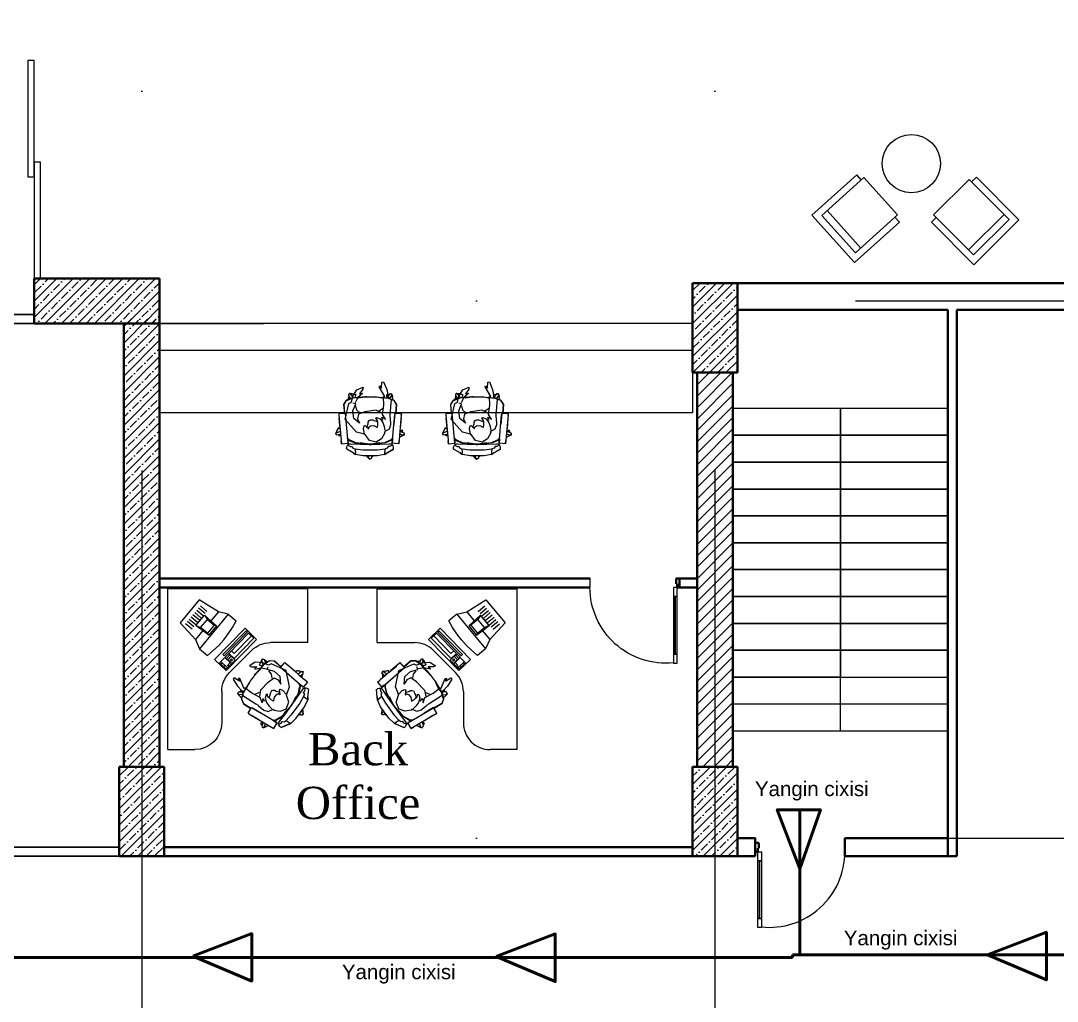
# Model space of a CAD drawing. Header units: millimetres. Extents: x 1531071 to 1560283, y -701792 to -691067.
# Drawn here: x 1545476 to 1546633, y -698457 to -697362 of the extents above; entities that cross this region are included whole.
import ezdxf

# ---------------------------------------------------------------- set-up
doc = ezdxf.new("R2010")
doc.units = ezdxf.units.MM
doc.header["$LTSCALE"] = 20
doc.header["$MEASUREMENT"] = 0
doc.linetypes.add('Dot & Dashed', pattern=[670.277762, 352.777767, -176.388884, 0, -141.111112])
for name, color, linetype, lineweight in [('0_Ном._пера__5', 5, 'Continuous', 0), ('OXLAR', 6, 'Continuous', 5), ('RAZMERI', 251, 'Continuous', 5), ('Text', 7, 'Continuous', 0), ('wall ext', 30, 'Continuous', 30)]:
    doc.layers.add(name, color=color, linetype=linetype, lineweight=lineweight)
doc.layers.add('mebel', color=21, linetype='Continuous')
doc.layers.add('PLEPO', color=8, linetype='Continuous')
for name, color, linetype, lineweight, true_color in [('Двери ArchiCAD_Ном._пера__23', 7, 'Continuous', 40, 0xff6600), ('Двери ArchiCAD_Ном._пера__3', 7, 'Continuous', 20, 0xff6600), ('Двери ArchiCAD_Ном._пера__47', 7, 'Continuous', 25, 0x373737), ('Конструктив - Колонны_Ном._пера__202', 7, 'Continuous', 0, 0x38637a), ('Конструктив - Колонны_Ном._пера__28', 7, 'Continuous', 40, 0xffe4e1), ('Конструктив - Перегородки_Ном._пера__47', 7, 'Continuous', 25, 0x373737)]:
    doc.layers.add(name, color=color, linetype=linetype, lineweight=lineweight, true_color=true_color)
doc.styles.add('Times New  Roman', font='times.ttf')
doc.styles.add('СГЕНЕРИР_СТИЛЬ_1', font='arial.ttf')
pattern_1 = [(45, (1539827.054, -704387.138), (-9.192387, 9.192387), []), (45, (1539822.458, -704382.542), (-9.192387, 9.192387), [9.749999, -3.25, 0, -3.25])]
pattern_2 = [(45, (1537627.054, -704387.138), (-9.192387, 9.192387), []), (45, (1537622.458, -704382.542), (-9.192387, 9.192387), [9.749999, -3.25, 0, -3.25])]

# ---------------------------------------------------------------- blocks, each defined once
blk = doc.blocks.new('m_102')
for p, q in [((-0.24, -0.17), (-0.04, 0.04)), ((-0.04, 0.04), (1.13, -1.13)), ((-0.04, 0.04), (0.04, -0.04)), ((-7.69, -3.28), (-7.72, -3.56)), ((-7.69, -3.28), (-4.83, -1.58)), ((-5.63, -2.1), (-7.69, -3.28)), ((-5.69, -3.52), (-4.95, -3.32)), ((-4.83, -1.58), (-5.63, -2.1)), ((-4.95, -3.32), (-4.83, -2.13)), ((-2.51, -3.06), (-4.95, -3.32)), ((-4.83, -1.58), (-2.43, -1.13)), ((-4.83, -2.13), (-4.83, -1.58)), ((2.13, -3.06), (-2.51, -3.06)), ((-2.43, -1.13), (2.06, -1.13)), ((-1.2, -1.13), (-0.94, -0.86)), ((-0.94, -0.86), (-0.87, -0.93)), ((-0.87, -0.93), (-0.62, -0.68)), ((-0.63, -1.13), (-0.61, -0.38)), ((-0.61, -0.38), (-0.4, -0.16)), ((-0.4, -0.16), (0.03, -0.16)), ((0.03, -0.16), (0.24, -0.38)), ((0.24, -0.38), (0.25, -1.13)), ((2.06, -1.13), (4.46, -1.58)), ((4.57, -3.32), (2.13, -3.06)), ((4.46, -1.58), (4.45, -2.13)), ((4.45, -2.13), (4.57, -3.32)), ((4.46, -1.58), (5.25, -2.1)), ((5.29, -2.12), (4.46, -1.58)), ((5.31, -3.52), (4.57, -3.32)), ((5.25, -2.1), (7.32, -3.28)), ((7.32, -3.28), (7.35, -3.56)), ((-10.18, -14.22), (-9.37, -4.96)), ((-9.37, -4.96), (-9.46, -5.95)), ((-9.37, -4.96), (-7.26, -5.14)), ((-7.26, -5.14), (-8.07, -14.41)), ((-7.72, -3.56), (-7.69, -3.84)), ((-7.69, -3.84), (-7.53, -4.34)), ((-7.53, -4.34), (-7.45, -4.55)), ((-7.29, -4.5), (-7.53, -4.34)), ((-7.45, -4.55), (-7.29, -4.5)), ((-7.45, -4.55), (-7.09, -4.82)), ((-7.41, -6.9), (-6.88, -6.11)), ((-6.95, -6.08), (-7.4, -6.75)), ((-7.38, -6.52), (-7.36, -6.26)), ((-7.36, -6.26), (-7.27, -5.29)), ((-7.29, -4.5), (-6.52, -4.07)), ((-7.09, -4.82), (-7.29, -4.5)), ((-7.09, -4.82), (-6.42, -4.85)), ((-6.95, -6.08), (-5.04, -5.23)), ((-6.88, -6.11), (-6.95, -6.08)), ((-6.88, -6.11), (-6.61, -6.12)), ((-6.61, -6.12), (-4.8, -5.26)), ((-6.52, -4.07), (-5.96, -4.15)), ((-6.42, -4.85), (-3.32, -4.77)), ((-5.96, -4.15), (-5.69, -3.52)), ((-5.04, -5.23), (-1.03, -4.8)), ((-4.8, -5.26), (-0.74, -4.82)), ((-0.74, -4.82), (-3.34, -5.25)), ((-3.34, -5.25), (-0.47, -4.82)), ((-3.32, -4.77), (2.95, -4.77)), ((-1.01, -4.8), (-2.54, -4.96)), ((-1.25, -4.82), (-1.25, -4.77)), ((-1.03, -4.8), (-1.03, -4.82)), ((-1.03, -4.82), (-1.01, -4.8)), ((-1.01, -4.8), (-1.03, -4.8)), ((-0.74, -4.8), (-1.01, -4.8)), ((-0.47, -4.79), (-0.74, -4.8)), ((0.1, -4.79), (-0.47, -4.79)), ((-0.47, -4.82), (0.1, -4.82)), ((0.37, -4.8), (0.1, -4.79)), ((0.1, -4.82), (0.37, -4.82)), ((0.64, -4.8), (0.37, -4.8)), ((0.37, -4.82), (2.97, -5.25)), ((2.97, -5.25), (0.62, -4.82)), ((0.62, -4.82), (4.43, -5.26)), ((4.67, -5.23), (0.64, -4.8)), ((0.87, -4.82), (0.87, -4.77)), ((2.95, -4.77), (6.05, -4.86)), ((4.43, -5.26), (6.24, -6.12)), ((6.58, -6.08), (4.67, -5.23)), ((5.58, -4.15), (5.31, -3.52)), ((6.14, -4.07), (5.58, -4.15)), ((6.05, -4.86), (6.72, -4.82)), ((6.92, -4.5), (6.14, -4.07)), ((6.24, -6.12), (6.51, -6.11)), ((6.51, -6.11), (6.58, -6.08)), ((6.51, -6.11), (7.04, -6.9)), ((6.58, -6.08), (7.03, -6.75)), ((6.72, -4.82), (6.92, -4.5)), ((7.08, -4.55), (6.72, -4.82)), ((9, -4.96), (6.89, -5.14)), ((6.89, -5.14), (6.99, -6.26)), ((6.9, -5.26), (7.73, -14.73)), ((6.99, -6.26), (6.9, -5.29)), ((7.16, -4.34), (7.08, -4.55)), ((7.32, -3.84), (7.16, -4.34)), ((7.35, -3.56), (7.32, -3.84)), ((9, -4.96), (9.09, -5.95)), ((9.01, -5.07), (9, -4.96)), ((9.1, -6.12), (9.01, -5.07)), ((9.3, -8.43), (9.1, -6.12)), ((-11.22, -7.87), (-10.27, -7.39)), ((-11.13, -7.83), (-11.22, -7.87)), ((-11.22, -7.87), (-11.09, -8.12)), ((-11.14, -8.27), (-11.01, -7.87)), ((-11, -8.54), (-11.14, -8.27)), ((-11.01, -7.87), (-10.74, -7.74)), ((-9.72, -8.99), (-11, -8.54)), ((-10.89, -7.7), (-9.6, -7.05)), ((-10.27, -7.39), (-10.89, -7.7)), ((-10.74, -7.74), (-9.64, -8.06)), ((-10.72, -8.64), (-10.56, -8.96)), ((-10.56, -8.96), (-10.64, -9)), ((-10.64, -9), (-10.57, -8.96)), ((-10.64, -9), (-10.45, -9.38)), ((-10.57, -8.96), (-10.56, -8.96)), ((-10.45, -9.38), (-9.73, -9.01)), ((-9.73, -9.01), (-10.36, -9.34)), ((-9.6, -7.05), (-10.27, -7.39)), ((-10.17, -9.24), (-9.73, -9.01)), ((-10.08, -13.05), (-9.8, -9.86)), ((-9.6, -7.05), (-9.55, -7.02)), ((9.24, -7.74), (9.28, -7.66)), ((9.27, -8.06), (10.37, -7.74)), ((9.28, -7.66), (9.43, -7.38)), ((9.5, -10.64), (9.3, -8.43)), ((10.63, -8.54), (9.35, -8.99)), ((9.41, -9.65), (9.64, -9.77)), ((9.43, -7.38), (9.8, -7.58)), ((9.43, -9.86), (9.71, -13.05)), ((9.63, -9.78), (9.6, -9.85)), ((9.6, -9.85), (9.97, -10.04)), ((9.64, -9.77), (9.63, -9.78)), ((9.77, -7.65), (9.76, -7.66)), ((9.76, -7.66), (10.08, -7.82)), ((9.8, -7.58), (9.77, -7.65)), ((9.97, -10.04), (10.46, -9.1)), ((10.46, -9.1), (10.12, -9.77)), ((10.37, -7.74), (10.63, -7.87)), ((10.46, -9.1), (10.94, -8.15)), ((10.63, -7.87), (10.76, -8.27)), ((10.76, -8.27), (10.63, -8.54)), ((10.94, -8.15), (10.68, -8.02)), ((10.77, -8.48), (10.89, -8.24)), ((-8.1, -14.73), (-7.79, -11.19)), ((7.6, -13.23), (7.62, -13.52)), ((9.71, -13.06), (9.5, -10.64)), ((9.81, -14.22), (9.71, -13.06)), ((-10.17, -14.11), (-10.21, -14.54)), ((-10.21, -14.54), (-10.18, -14.22)), ((-10.21, -14.54), (-8.1, -14.73)), ((-8.66, -17.56), (-8.43, -14.7)), ((-8.58, -17.6), (-8.34, -14.71)), ((-8.1, -14.73), (-8.06, -14.26)), ((7.69, -14.26), (7.69, -14.29)), ((7.73, -14.73), (9.84, -14.54)), ((7.97, -14.71), (8.21, -17.6)), ((8.29, -17.56), (8.05, -14.7)), ((9.84, -14.54), (9.8, -14.11)), ((9.84, -14.54), (9.81, -14.22)), ((-7.83, -18.9), (-8.66, -17.56)), ((-7.75, -18.97), (-8.58, -17.6)), ((-7.75, -18.97), (-7.83, -18.9)), ((-7.75, -18.97), (-7.45, -18.98)), ((-5.86, -19.64), (-7.75, -18.97)), ((-7.45, -18.98), (-5.64, -19.66)), ((-7.45, -19.08), (-7.44, -19.16)), ((-7.39, -19.42), (-7.45, -19.08)), ((-7.44, -19.16), (-7.2, -20.64)), ((-7.2, -20.64), (-7.32, -19.9)), ((-6.43, -19.44), (-7.13, -20.45)), ((-6.45, -20.95), (-5.48, -19.68)), ((-1.86, -20.03), (-5.86, -19.64)), ((-5.64, -19.66), (-3.91, -19.63)), ((-1.8, -20.04), (-5.64, -19.66)), ((-5.49, -20.6), (-5.61, -19.85)), ((-5.61, -19.85), (-5.53, -20.37)), ((-5.53, -20.37), (-5.61, -19.85)), ((-3.91, -19.63), (-1.8, -20.04)), ((0.92, -20.04), (3.55, -19.63)), ((5.26, -19.66), (0.92, -20.04)), ((1.49, -20.03), (5.49, -19.64)), ((3.55, -19.63), (5.26, -19.66)), ((4.6, -20.38), (4.71, -19.72)), ((5.11, -19.68), (6.07, -20.95)), ((7.08, -18.98), (5.26, -19.66)), ((5.49, -19.64), (7.38, -18.97)), ((6.76, -20.45), (6.06, -19.44)), ((6.28, -19.36), (6.72, -19.43)), ((6.65, -19.85), (6.59, -20.2)), ((6.66, -19.85), (6.65, -19.85)), ((6.65, -19.85), (6.65, -19.85)), ((6.74, -19.86), (6.66, -19.85)), ((6.72, -19.43), (6.8, -19.45)), ((6.8, -19.45), (6.74, -19.86)), ((7.38, -18.97), (7.08, -18.98)), ((8.21, -17.6), (7.38, -18.97)), ((7.38, -18.97), (7.46, -18.9)), ((7.46, -18.9), (8.29, -17.56)), ((-7.2, -20.64), (-7.17, -20.86)), ((-7.17, -20.86), (-7.15, -20.94)), ((-7.15, -20.94), (-6.87, -20.9)), ((-7.13, -20.45), (-7.09, -20.74)), ((-7.09, -20.74), (-6.74, -20.99)), ((-6.74, -20.99), (-6.45, -20.95)), ((-6.27, -20.71), (-5.91, -20.65)), ((-5.91, -20.65), (-5.91, -20.67)), ((-5.91, -20.67), (-5.9, -20.75)), ((-5.9, -20.75), (-5.48, -20.68)), ((-5.53, -20.37), (-5.49, -20.6)), ((-5.48, -20.68), (-5.49, -20.6)), ((-1.8, -20.04), (-1.86, -20.03)), ((-1.29, -20.04), (-1.8, -20.04)), ((-0.76, -20.04), (-1.29, -20.04)), ((0.38, -20.04), (-0.76, -20.04)), ((0.92, -20.04), (0.38, -20.04)), ((0.92, -20.04), (1.42, -20.04)), ((1.42, -20.04), (1.49, -20.03)), ((4.44, -20.79), (4.51, -20.37)), ((4.52, -20.8), (4.44, -20.79)), ((4.51, -20.37), (4.59, -20.38)), ((4.75, -20.84), (4.52, -20.8)), ((4.59, -20.38), (4.6, -20.38)), ((5.09, -20.89), (4.75, -20.84)), ((5.49, -20.95), (5.09, -20.89)), ((5.49, -20.95), (6.23, -21.07)), ((6.23, -21.07), (5.49, -20.95)), ((6.07, -20.95), (6.37, -20.99)), ((6.23, -21.07), (6.46, -21.11)), ((6.37, -20.99), (6.71, -20.74)), ((6.46, -21.11), (6.54, -21.12)), ((6.54, -21.12), (6.58, -20.84)), ((6.71, -20.74), (6.76, -20.45))]:
    blk.add_line(p, q)
blk = doc.blocks.new('wefwr')
at = {"layer": 'PLEPO', "color": 1}
for p, q in [((725464, 10895, -454), (725435, 10834, -454)), ((725460, 10865, -454), (725487, 10818, -454))]:
    blk.add_line(p, q, dxfattribs=at)
at = {"layer": 'PLEPO', "color": 1, "elevation": -454}
for points in [[(725350, 10823), (725389, 10834), (725367, 10791), (725417, 10827), (725521, 10810), (725620, 10813), (725618, 10798), (725726, 10862), (725739, 10857), (725710, 10837), (725780, 10832), (725781, 10814), (725698, 10779), (725617, 10764), (725586, 10729), (725416, 10742), (725386, 10745), (725379, 10741), (725302, 10736), (725255, 10753), (725225, 10805), (725212, 10801), (725144, 10835), (725110, 10895), (725127, 10972), (725195, 11019), (725203, 11040), (725221, 11114), (725362, 11241), (725539, 11202), (725554, 11173), (725622, 11156), (725694, 11112), (725722, 11043), (725699, 11046), (725649, 11083), (725656, 11053), (725650, 11047), (725606, 11100), (725546, 11129)], [(725464, 10895), (725447, 11023), (725421, 11094), (725370, 11104), (725319, 11083), (725374, 11147), (725460, 11155), (725537, 11125), (725545, 11155)], [(725435, 11080), (725467, 11111), (725515, 11124)], [(725200, 11025), (725259, 11038), (725290, 11031), (725294, 11018), (725280, 11005), (725258, 10980), (725275, 10980), (725290, 10958), (725293, 10922), (725277, 10888), (725275, 10880), (725303, 10878), (725324, 10878), (725352, 10881), (725366, 10893), (725372, 10905), (725383, 10894), (725369, 10853), (725327, 10821), (725283, 10808), (725238, 10801)], [(725283, 10997), (725312, 10987), (725333, 10984), (725349, 10974), (725358, 10960), (725356, 10937), (725347, 10909), (725334, 10878)]]:
    blk.add_lwpolyline(points, dxfattribs=at)
blk = doc.blocks.new('m_53')
for p, q in [((1795, 0), (0, 0)), ((0, -1561), (0, 0)), ((1795, 0), (1795, -300)), ((688, -934), (934, -688)), ((1146, -600), (1495, -600)), ((600, -1561), (600, -1146)), ((600, -1561), (0, -1561))]:
    blk.add_line(p, q)
for centre, start, end in [((1495, -300), 270, 0), ((1146, -900), 90, 135), ((900, -1146), 135, 180)]:
    blk.add_arc(centre, 300, start, end)
blk = doc.blocks.new('m_54')
for p, q in [((-129, -107), (129, 107)), ((149, -68), (89, 4)), ((174, -48), (114, 25)), ((315, -65), (129, 107)), ((199, -27), (139, 46)), ((6, -321), (-129, -107)), ((25, -172), (-36, -99)), ((50, -151), (-11, -79)), ((75, -130), (14, -58)), ((32, -431), (418, -110)), ((99, -110), (39, -37)), ((157, -71), (41, -167)), ((124, -89), (64, -16)), ((264, -213), (157, -71)), ((157, -71), (179, -123)), ((215, -148), (315, -65)), ((315, -65), (418, -110)), ((418, -110), (492, -200)), ((0, -193), (-61, -120)), ((41, -167), (161, -299)), ((41, -167), (89, -198)), ((179, -123), (89, -198)), ((89, -198), (153, -275)), ((153, -275), (243, -200)), ((161, -299), (264, -213)), ((243, -200), (179, -123)), ((264, -213), (243, -200)), ((492, -200), (438, -264)), ((6, -321), (106, -238)), ((32, -431), (6, -321)), ((153, -275), (161, -299)), ((536, -279), (189, -619)), ((380, -325), (317, -381)), ((438, -264), (380, -325)), ((575, -334), (515, -393)), ((662, -408), (536, -279)), ((647, -408), (575, -334)), ((32, -431), (107, -521)), ((250, -432), (180, -479)), ((216, -631), (483, -370)), ((497, -385), (230, -646)), ((243, -659), (469, -437)), ((317, -381), (250, -432)), ((662, -408), (315, -747)), ((527, -496), (469, -437)), ((511, -396), (473, -433)), ((545, -507), (473, -433)), ((483, -370), (497, -385)), ((525, -411), (487, -448)), ((540, -426), (502, -463)), ((511, -396), (583, -470)), ((515, -393), (572, -452)), ((542, -453), (529, -465)), ((556, -468), (542, -453)), ((560, -348), (632, -422)), ((603, -422), (572, -452)), ((572, -452), (587, -467)), ((589, -348), (574, -363)), ((587, -467), (617, -437)), ((603, -393), (618, -378)), ((617, -437), (603, -422)), ((617, -437), (632, -422)), ((632, -422), (647, -408)), ((180, -479), (107, -521)), ((274, -690), (470, -498)), ((527, -496), (301, -718)), ((439, -467), (470, -498)), ((543, -480), (529, -465)), ((556, -468), (543, -480)), ((583, -470), (545, -507)), ((189, -619), (315, -747)), ((230, -646), (216, -631)), ((243, -659), (301, -718))]:
    blk.add_line(p, q)
blk = doc.blocks.new('wrrwerw')
at = {"layer": 'wall ext', "color": 0, "lineweight": -3, "ltscale": 0.5}
for points in [[(1482471, -827924), (1482471, -827824)], [(1483431, -827824), (1483471, -827824), (1483471, -827824), (1483471, -827924), (1483403, -827924)], [(1483431, -827824), (1483471, -827824), (1483471, -827924), (1483403, -827924)]]:
    blk.add_lwpolyline(points, dxfattribs=at)
at = {"layer": 'Двери ArchiCAD_Ном._пера__23', "linetype": 'Continuous'}
for p, q in [((1483431, -827884), (1483431, -827824)), ((1483431, -827824), (1483471, -827824)), ((1483443, -827884), (1483431, -827884)), ((1483443, -827924), (1483443, -827884)), ((1483471, -827824), (1483471, -827924)), ((1483471, -827924), (1483443, -827924))]:
    blk.add_line(p, q, dxfattribs=at)
at = {"layer": 'Двери ArchiCAD_Ном._пера__3', "linetype": 'Continuous'}
for p, q in [((1483403, -827924), (1483403, -828024)), ((1483443, -827924), (1483403, -827924)), ((1483403, -828024), (1483403, -828668)), ((1483423, -828024), (1483403, -828024)), ((1483403, -828024), (1483443, -828024)), ((1483423, -828024), (1483423, -828668)), ((1483443, -828024), (1483423, -828024)), ((1483423, -828668), (1483423, -828024)), ((1483423, -828668), (1483423, -828024)), ((1483443, -828024), (1483443, -827924)), ((1483443, -828668), (1483443, -828024)), ((1483403, -828668), (1483423, -828668)), ((1483443, -828668), (1483403, -828668)), ((1483403, -828668), (1483403, -828768)), ((1483423, -828668), (1483443, -828668)), ((1483443, -828768), (1483443, -828668)), ((1483403, -828768), (1483443, -828768))]:
    blk.add_line(p, q, dxfattribs=at)
at = {"layer": 'Двери ArchiCAD_Ном._пера__3', "linetype": 'Continuous', "extrusion": (0, 0, -1)}
blk.add_ellipse((1483315, -827924), major_axis=(597, 597), ratio=1, start_param=2.252304, end_param=3.926991, dxfattribs=at)
at = {"layer": 'Двери ArchiCAD_Ном._пера__47', "linetype": 'Continuous'}
blk.add_line((1483471, -827924), (1483471, -827824), dxfattribs=at)
blk = doc.blocks.new('M_DFURN_FURN_3D SOFA - 1-SEAT_P')
at = {"color": 0, "linetype": 'ByBlock', "lineweight": -2}
blk.add_line((0.222216, 0.394416), (0.222216, -0.394416), dxfattribs=at)
blk.add_lwpolyline([(0.944418, 0.394416), (0.944418, 0.499968), (0, 0.499968), (0, -0.499968), (0.944418, -0.499968), (0.944418, -0.394416)], dxfattribs=at)
blk.add_lwpolyline([(0.999972, -0.394416), (0.999972, 0.394416), (0.111108, 0.394416), (0.111108, -0.394416)], close=True, dxfattribs=at)
at = {"layer": 'Defpoints', "color": 0, "linetype": 'ByBlock', "lineweight": -2}
for p in [(0, 0.499968), (0, -0.499968)]:
    blk.add_point(p, dxfattribs=at)

msp = doc.modelspace()

# ---------------------------------------------------------------- hatches: boundary and pattern name
at = {"layer": 'Конструктив - Колонны_Ном._пера__202', "linetype": 'Continuous'}
h = msp.add_hatch(dxfattribs=at)
h.set_pattern_fill('ЖЕЛЕЗОБЕТОН__ГОСТ_', color=1, scale=0.1, style=0, pattern_type=2)
h.set_pattern_definition(pattern_1)
h.paths.add_polyline_path([(1545491.1, -697649.9), (1545491.1, -697699.9), (1545631.1, -697699.9), (1545631.1, -697649.9)])
h = msp.add_hatch(dxfattribs=at)
h.set_pattern_fill('ЖЕЛЕЗОБЕТОН__ГОСТ_', color=1, scale=0.1, style=0, pattern_type=2)
h.set_pattern_definition(pattern_2)
h.paths.add_polyline_path([(1546226.1, -697754.9), (1546276.1, -697754.9), (1546276.1, -697654.9), (1546226.1, -697654.9)])
h = msp.add_hatch(dxfattribs=at)
h.set_pattern_fill('ЖЕЛЕЗОБЕТОН__ГОСТ_', color=1, scale=0.1, style=0, pattern_type=2)
h.set_pattern_definition([(45, (1539837.054, -704487.138), (-9.192387, 9.192387), []), (45, (1539832.458, -704482.542), (-9.192387, 9.192387), [9.749999, -3.25, 0, -3.25])])
h.paths.add_polyline_path([(1545631.1, -697694.9), (1545591.1, -697694.9), (1545591.1, -698194.9), (1545631.1, -698194.9)])
h = msp.add_hatch(dxfattribs=at)
h.set_pattern_fill('БЛОКИ_ЭФФЕКТИВНЫЕ', color=1, scale=0.1, style=0, pattern_type=2)
h.set_pattern_definition([(45, (1537627.054, -704387.138), (-6.36396, 6.36396), [])])
h.paths.add_polyline_path([(1546231.1, -697754.9), (1546231.1, -698194.9), (1546271.1, -698194.9), (1546271.1, -697754.9)])
h = msp.add_hatch(dxfattribs=at)
h.set_pattern_fill('ЖЕЛЕЗОБЕТОН__ГОСТ_', color=1, scale=0.1, style=0, pattern_type=2)
h.set_pattern_definition(pattern_1)
h.paths.add_polyline_path([(1545586.1, -698294.9), (1545636.1, -698294.9), (1545636.1, -698194.9), (1545586.1, -698194.9)])
h = msp.add_hatch(dxfattribs=at)
h.set_pattern_fill('ЖЕЛЕЗОБЕТОН__ГОСТ_', color=1, scale=0.1, style=0, pattern_type=2)
h.set_pattern_definition(pattern_2)
h.paths.add_polyline_path([(1546226.1, -698294.9), (1546276.1, -698294.9), (1546276.1, -698194.9), (1546226.1, -698194.9)])

# ---------------------------------------------------------------- linework, layer by layer
at = {"layer": '0_Ном._пера__5', "color": 0, "linetype": 'Continuous'}
for p, q in [((1546511.1, -697794.9), (1546271.1, -697794.9)), ((1546391.1, -697794.9), (1546271.1, -697794.9)), ((1546271.1, -697794.9), (1546271.1, -697824.9)), ((1546391.1, -697824.9), (1546391.1, -697794.9)), ((1546511.1, -697794.9), (1546391.1, -697794.9)), ((1546391.1, -697794.9), (1546391.1, -697824.9)), ((1546271.1, -697824.9), (1546391.1, -697824.9)), ((1546391.1, -697824.9), (1546271.1, -697824.9)), ((1546271.1, -697824.9), (1546271.1, -697854.9)), ((1546391.1, -697824.9), (1546511.1, -697824.9)), ((1546391.1, -697854.9), (1546391.1, -697824.9)), ((1546511.1, -697824.9), (1546391.1, -697824.9)), ((1546391.1, -697824.9), (1546391.1, -697854.9)), ((1546271.1, -697854.9), (1546391.1, -697854.9)), ((1546391.1, -697854.9), (1546271.1, -697854.9)), ((1546271.1, -697854.9), (1546271.1, -697884.9)), ((1546391.1, -697854.9), (1546511.1, -697854.9)), ((1546391.1, -697884.9), (1546391.1, -697854.9)), ((1546511.1, -697854.9), (1546391.1, -697854.9)), ((1546391.1, -697854.9), (1546391.1, -697884.9)), ((1546271.1, -697884.9), (1546391.1, -697884.9)), ((1546391.1, -697884.9), (1546271.1, -697884.9)), ((1546271.1, -697884.9), (1546271.1, -697914.9)), ((1546391.1, -697884.9), (1546511.1, -697884.9)), ((1546391.1, -697914.9), (1546391.1, -697884.9)), ((1546511.1, -697884.9), (1546391.1, -697884.9)), ((1546391.1, -697884.9), (1546391.1, -697914.9)), ((1546271.1, -697914.9), (1546391.1, -697914.9)), ((1546391.1, -697914.9), (1546271.1, -697914.9)), ((1546271.1, -697914.9), (1546271.1, -697944.9)), ((1546391.1, -697914.9), (1546511.1, -697914.9)), ((1546391.1, -697944.9), (1546391.1, -697914.9)), ((1546511.1, -697914.9), (1546391.1, -697914.9)), ((1546391.1, -697914.9), (1546391.1, -697944.9)), ((1546511.1, -697944.9), (1546511.1, -697914.9)), ((1546271.1, -697944.9), (1546391.1, -697944.9)), ((1546391.1, -697944.9), (1546271.1, -697944.9)), ((1546271.1, -697944.9), (1546271.1, -697974.9)), ((1546391.1, -697944.9), (1546511.1, -697944.9)), ((1546391.1, -697974.9), (1546391.1, -697944.9)), ((1546511.1, -697944.9), (1546391.1, -697944.9)), ((1546391.1, -697944.9), (1546391.1, -697974.9)), ((1546511.1, -697974.9), (1546511.1, -697944.9)), ((1546271.1, -697974.9), (1546391.1, -697974.9)), ((1546391.1, -697974.9), (1546271.1, -697974.9)), ((1546271.1, -697974.9), (1546271.1, -698004.9)), ((1546391.1, -697974.9), (1546511.1, -697974.9)), ((1546391.1, -698004.9), (1546391.1, -697974.9)), ((1546511.1, -697974.9), (1546391.1, -697974.9)), ((1546391.1, -697974.9), (1546391.1, -698004.9)), ((1546511.1, -698004.9), (1546511.1, -697974.9)), ((1546271.1, -698004.9), (1546391.1, -698004.9)), ((1546391.1, -698004.9), (1546271.1, -698004.9)), ((1546271.1, -698004.9), (1546271.1, -698034.9)), ((1546391.1, -698004.9), (1546511.1, -698004.9)), ((1546391.1, -698034.9), (1546391.1, -698004.9)), ((1546511.1, -698004.9), (1546391.1, -698004.9)), ((1546391.1, -698004.9), (1546391.1, -698034.9)), ((1546511.1, -698034.9), (1546511.1, -698004.9)), ((1546271.1, -698034.9), (1546391.1, -698034.9)), ((1546391.1, -698034.9), (1546271.1, -698034.9)), ((1546271.1, -698034.9), (1546271.1, -698064.9)), ((1546391.1, -698034.9), (1546511.1, -698034.9)), ((1546391.1, -698064.9), (1546391.1, -698034.9)), ((1546511.1, -698034.9), (1546391.1, -698034.9)), ((1546391.1, -698034.9), (1546391.1, -698064.9)), ((1546511.1, -698064.9), (1546511.1, -698034.9)), ((1546271.1, -698064.9), (1546391.1, -698064.9)), ((1546391.1, -698064.9), (1546271.1, -698064.9)), ((1546271.1, -698064.9), (1546271.1, -698094.9)), ((1546391.1, -698064.9), (1546511.1, -698064.9)), ((1546391.1, -698094.9), (1546391.1, -698064.9)), ((1546511.1, -698064.9), (1546391.1, -698064.9)), ((1546391.1, -698064.9), (1546391.1, -698094.9)), ((1546511.1, -698094.9), (1546511.1, -698064.9)), ((1546271.1, -698094.9), (1546391.1, -698094.9)), ((1546391.1, -698094.9), (1546271.1, -698094.9)), ((1546271.1, -698094.9), (1546271.1, -698124.9)), ((1546391.1, -698154.9), (1546391.1, -698094.9)), ((1546391.1, -698094.9), (1546511.1, -698094.9)), ((1546271.1, -698124.9), (1546391.1, -698124.9)), ((1546391.1, -698124.9), (1546511.1, -698124.9)), ((1546271.1, -698154.9), (1546391.1, -698154.9)), ((1546391.1, -698154.9), (1546511.1, -698154.9))]:
    msp.add_line(p, q, dxfattribs=at)
at = {"layer": 'OXLAR', "color": 6, "linetype": 'Dot & Dashed', "ltscale": 0.15}
for p, q in [((1545611.1, -695853.3), (1545611.1, -699157)), ((1546251.1, -695853.3), (1546251.1, -699157)), ((1544397.2, -697674.9), (1550288.3, -697674.9)), ((1544397.2, -698274.9), (1550288.3, -698274.9))]:
    msp.add_line(p, q, dxfattribs=at)
at = {"layer": 'wall ext', "color": 5, "lineweight": -3, "ltscale": 0.5}
for points in [[(1545484.1, -697536.3), (1545491.1, -697536.3), (1545491.1, -697406.4), (1545484.1, -697406.4)], [(1545491.1, -697649.9), (1545498.2, -697649.9), (1545498.2, -697520), (1545491.1, -697520)]]:
    msp.add_lwpolyline(points, close=True, dxfattribs=at)
at = {"layer": 'wall ext', "color": 0, "lineweight": -3, "ltscale": 0.5}
for points in [[(1545631.1, -697649.9), (1545631.1, -697699.9), (1545747.5, -697699.9)], [(1546111.6, -697994.9), (1546111.6, -697984.9)], [(1546211.6, -697984.9), (1546211.6, -697994.9)], [(1546226.1, -698284.6), (1546226.1, -698294.6)]]:
    msp.add_lwpolyline(points, dxfattribs=at)
for points in [[(1546226.1, -697699.9), (1545631.1, -697699.9), (1545631.1, -697729.9), (1546226.1, -697729.9)], [(1546226.1, -697729.9), (1546226.1, -697799.9), (1545631.1, -697799.9), (1545631.1, -697729.9)]]:
    msp.add_lwpolyline(points, close=True, dxfattribs=at)
at = {"layer": 'wall ext', "color": 1, "lineweight": 50, "ltscale": 0.5}
for points in [[(1546337.5, -698405.1), (1548262.4, -698405.1), (1548261.2, -698237.7)], [(1546345.9, -698405.1), (1546345.9, -698243)], [(1545235.3, -698407.8), (1546337.5, -698407.8)], [(1546337.5, -698407.8), (1546337.5, -698405.1)]]:
    msp.add_lwpolyline(points, dxfattribs=at)
for points in [[(1546345.9, -698308.8), (1546320.6, -698243), (1546368.8, -698243), (1546345.9, -698308.8)], [(1546555.2, -698405.1), (1546621.1, -698379.8), (1546621.1, -698433), (1546555.2, -698405.1)], [(1545668.2, -698406.5), (1545734, -698381.2), (1545734, -698434.4), (1545668.2, -698406.5)], [(1546006.9, -698406.9), (1546072.7, -698381.6), (1546072.7, -698434.8), (1546006.9, -698406.9)]]:
    msp.add_lwpolyline(points, close=True, dxfattribs=at)
at = {"layer": 'wall ext', "color": 0, "lineweight": -3, "ltscale": 0.5}
msp.add_circle((1546470.3, -697521.5), 32.5, dxfattribs=at)
at = {"layer": 'Двери ArchiCAD_Ном._пера__23', "color": 0, "linetype": 'Continuous'}
msp.add_line((1545631.1, -697699.9), (1545621.1, -697699.9), dxfattribs=at)
at = {"layer": 'Двери ArchiCAD_Ном._пера__47', "color": 0, "linetype": 'Continuous'}
msp.add_line((1545621.1, -697699.9), (1545631.1, -697699.9), dxfattribs=at)
at = {"layer": 'Конструктив - Колонны_Ном._пера__28', "color": 0, "linetype": 'Continuous'}
for p, q in [((1545491.1, -697649.9), (1545491.1, -697699.9)), ((1545631.1, -697649.9), (1545491.1, -697649.9)), ((1545631.1, -697699.9), (1545631.1, -697649.9)), ((1546271.1, -697654.9), (1546226.1, -697654.9)), ((1546226.1, -697754.9), (1546226.1, -697654.9)), ((1546276.1, -697754.9), (1546276.1, -697654.9)), ((1546276.1, -697684.9), (1546511.1, -697684.9)), ((1546511.1, -697684.9), (1546511.1, -697794.9)), ((1545491.1, -697699.9), (1545631.1, -697699.9)), ((1546226.1, -697754.9), (1546276.1, -697754.9)), ((1546231.1, -697794.9), (1546231.1, -697754.9)), ((1546231.1, -697794.9), (1546231.1, -697824.9)), ((1546511.1, -697824.9), (1546511.1, -697794.9)), ((1546231.1, -697824.9), (1546231.1, -697854.9)), ((1546511.1, -697854.9), (1546511.1, -697824.9)), ((1546231.1, -697854.9), (1546231.1, -697884.9)), ((1546511.1, -697884.9), (1546511.1, -697854.9)), ((1546231.1, -697884.9), (1546231.1, -697914.9)), ((1546511.1, -698294.9), (1546511.1, -697884.9)), ((1546231.1, -697914.9), (1546231.1, -697944.9)), ((1546231.1, -697944.9), (1546231.1, -697974.9)), ((1546231.1, -698004.9), (1546231.1, -698034.9)), ((1546231.1, -698034.9), (1546231.1, -698064.9)), ((1546231.1, -698064.9), (1546231.1, -698094.9)), ((1546231.1, -698094.9), (1546231.1, -698124.9)), ((1545636.1, -698194.9), (1545586.1, -698194.9)), ((1545586.1, -698194.9), (1545586.1, -698294.9)), ((1545636.1, -698294.9), (1545636.1, -698194.9)), ((1546276.1, -698194.9), (1546226.1, -698194.9)), ((1546226.1, -698194.9), (1546226.1, -698294.9)), ((1546276.1, -698294.9), (1546276.1, -698194.9)), ((1545586.1, -698294.9), (1545636.1, -698294.9)), ((1546226.1, -698294.9), (1546276.1, -698294.9)), ((1546231.1, -698294.9), (1546271.1, -698294.9))]:
    msp.add_line(p, q, dxfattribs=at)
at = {"layer": 'Конструктив - Колонны_Ном._пера__28', "color": 0, "lineweight": 30, "ltscale": 0.5}
for p, q in [((1545161.1, -697689.9), (1545491.1, -697689.9)), ((1545161.1, -697699.9), (1545491.1, -697699.9)), ((1545586.1, -698284.9), (1545126.1, -698284.9)), ((1545586.1, -698294.9), (1545390.5, -698294.9))]:
    msp.add_line(p, q, dxfattribs=at)
at = {"layer": 'Конструктив - Колонны_Ном._пера__28', "color": 0, "linetype": 'Continuous', "flags": 128}
for points in [[(1546691.1, -697654.9), (1546271.1, -697654.9)], [(1546276.1, -697684.9), (1546511.1, -697684.9)], [(1546521.1, -697684.9), (1546691.1, -697684.9)], [(1546521.1, -698294.9), (1546521.1, -697684.9)], [(1545591.1, -697699.9), (1545591.1, -698194.9)], [(1545631.1, -697989.9), (1545631.1, -697699.9)], [(1546231.1, -697754.9), (1546231.1, -698194.9)], [(1546271.1, -698194.9), (1546271.1, -697754.9)], [(1546271.1, -698194.9), (1546271.1, -697754.9)], [(1545631.1, -698194.9), (1545631.1, -697989.9)], [(1546511.1, -698294.9), (1546521.1, -698294.9)]]:
    msp.add_lwpolyline(points, dxfattribs=at)
at = {"layer": 'Конструктив - Колонны_Ном._пера__28', "color": 0, "linetype": 'Continuous'}
for points in [[(1546111.6, -697984.9), (1545631.1, -697984.9), (1545631.1, -697994.9), (1546111.6, -697994.9)], [(1546231.1, -697984.9), (1546211.6, -697984.9)], [(1546211.6, -697994.9), (1546231.1, -697994.9)], [(1546296.1, -698294.9), (1546276.1, -698294.9), (1546276.1, -698274.9), (1546296.1, -698274.9)], [(1546276.1, -698274.9), (1546296.1, -698274.9), (1546296.1, -698294.9)], [(1546296.1, -698274.9), (1546296.1, -698294.9)], [(1546396.1, -698274.9), (1546511.1, -698274.9), (1546511.1, -698294.9), (1546396.1, -698294.9)], [(1546396.1, -698274.9), (1546396.1, -698294.9), (1546396.1, -698294.9)], [(1546226.1, -698294.9), (1545636.1, -698294.9), (1545636.1, -698284.9), (1546226.1, -698284.9)]]:
    msp.add_lwpolyline(points, dxfattribs=at)
at = {"layer": 'Конструктив - Перегородки_Ном._пера__47', "color": 0, "linetype": 'Continuous'}
msp.add_line((1545621.1, -697699.9), (1545631.1, -697699.9), dxfattribs=at)
at = {"layer": 'Конструктив - Перегородки_Ном._пера__47', "color": 0, "linetype": 'Continuous', "flags": 128}
msp.add_lwpolyline([(1546511.1, -697684.9), (1546511.1, -698294.9)], dxfattribs=at)

# ---------------------------------------------------------------- block references
at = {"yscale": 0.1, "zscale": 0.1}
for p, xscale, rotation in [((1546962.5, -770343.4), 0.1, 89.99999999999999), ((1547080.8, -770343.4), 0.1, 89.99999999999999), ((1603786.7, -741643), -0.1, 323.9896185903555), ((1487883.9, -741643), 0.1, 36.01038140964445)]:
    msp.add_blockref('wefwr', p, dxfattribs=dict(at, xscale=xscale, rotation=rotation))
at = {"layer": 'mebel'}
for name, p, xscale, yscale, zscale, rotation in [('M_DFURN_FURN_3D SOFA - 1-SEAT_P', (1546383.2, -697605.5), 71.16548089915068, 71.16548089915068, 71.16548089915068, 42.00574631399552), ('M_DFURN_FURN_3D SOFA - 1-SEAT_P', (1546565.3, -697609.3), 71.16548089915068, 71.16548089915068, 71.16548089915068, 134.9802946150902), ('m_102', (1545865.5, -697851.7), 3.482474226804124, 3.482474226804124, 3.482474226804124, 179.9999999999999), ('m_102', (1545984.8, -697851.7), 3.482474226804124, 3.482474226804124, 3.482474226804124, 179.9999999999999), ('m_53', (1545640.4, -697996.3), -0.1, 0.1, 0.1, 90), ('m_53', (1546030.2, -697996.3), 0.1, 0.1, 0.1, 270), ('m_54', (1545664.6, -698021.5), -0.1, 0.1, 0.1, 90), ('m_54', (1546006.1, -698021.5), 0.1, 0.1, 0.1, 270), ('m_102', (1545791.8, -698136.2), -3.482474226804123, 3.482474226804124, 3.482474226804124, 233.9896185903556), ('m_102', (1545878.9, -698136.2), 3.482474226804123, 3.482474226804123, 3.482474226804123, 126.0103814096444)]:
    msp.add_blockref(name, p, dxfattribs=dict(at, xscale=xscale, yscale=yscale, zscale=zscale, rotation=rotation))
at = {"layer": 'Конструктив - Колонны_Ном._пера__28', "color": 0, "linetype": 'Continuous', "yscale": 0.1, "zscale": 0.1}
for p, xscale in [((1397864.5, -615202.5), 0.1), ((1694643.2, -615497.5), -0.1)]:
    msp.add_blockref('wrrwerw', p, dxfattribs=dict(at, xscale=xscale))

# ---------------------------------------------------------------- texts
at = {"layer": 'RAZMERI', "color": 1, "style": 'СГЕНЕРИР_СТИЛЬ_1'}
for p in [(1546295.7, -698227.8), (1546394.9, -698394.3), (1545834.6, -698432.2)]:
    msp.add_text('Yangin cixisi', height=16.355, dxfattribs=at).set_placement(p)
at = {"layer": 'Text', "color": 0, "lineweight": 13, "insert": (1545852.6, -698205.6), "char_height": 36.023, "width": 742.442, "attachment_point": 5, "style": 'Times New  Roman'}
msp.add_mtext('Back{\\fTimes New Roman|b0|i0|c238|p18;\\P}Office', dxfattribs=at)

doc.saveas('drawing.dxf')
